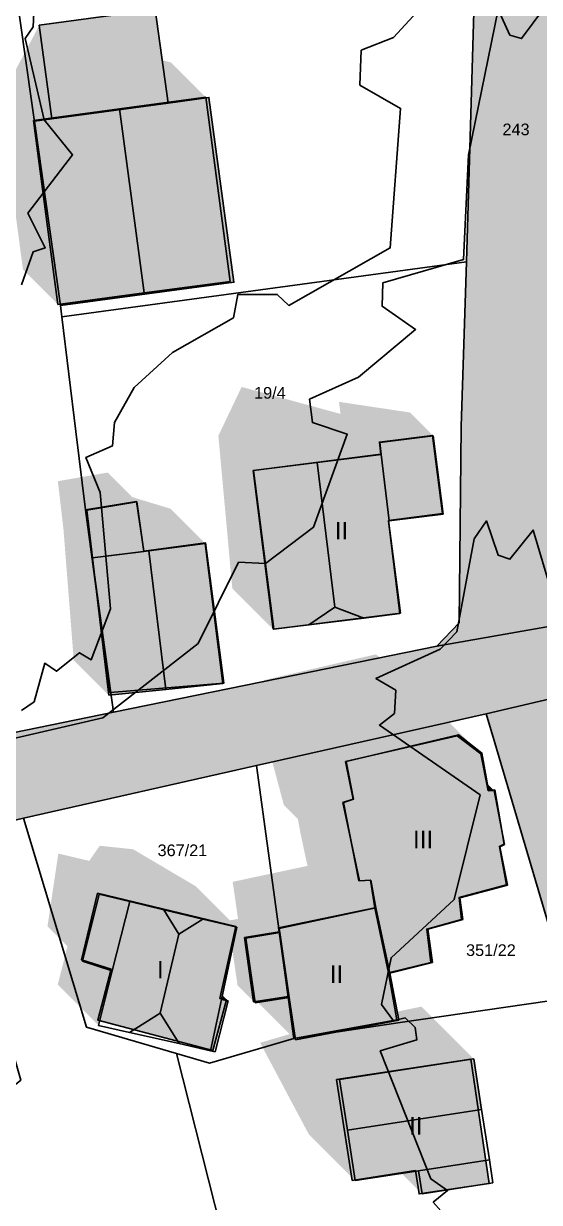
# Model space of a CAD drawing. Header units: millimetres. Extents: x 238 to 3518, y -74 to 2735.
# Drawn here: x 1926.7 to 1971, y 1554.2 to 1655.5 of the extents above; entities that cross this region are included whole.
import ezdxf
from ezdxf.enums import TextEntityAlignment as Align

# ---------------------------------------------------------------- set-up
doc = ezdxf.new("R2010")
doc.units = ezdxf.units.MM
for name, color, linetype in [('LP_Flurstueck_bez', 7, 'Continuous'), ('LP_Flurstuecke', 8, 'Continuous'), ('LP_Gebaeude_Dachaufsicht', 9, 'Continuous'), ('LP_Gebaeude_Dachschatten', 253, 'Continuous'), ('LP_Gebaeude_F', 254, 'Continuous'), ('LP_Gebaeude_Geschosszahl', 7, 'Continuous'), ('LP_Gebaeude_Schatten', 7, 'Continuous'), ('LP_Gebaeude_U', 7, 'Continuous'), ('LP_Topographie_Hoehenlinien', 8, 'Continuous'), ('LP_Verkehr_Strassen', 9, 'Continuous')]:
    doc.layers.add(name, color=color, linetype=linetype)
doc.styles.get("Standard").update_dxf_attribs({"font": 'arial.ttf'})

msp = doc.modelspace()

# ---------------------------------------------------------------- hatches: boundary and pattern name
at = {"layer": 'LP_Gebaeude_Dachschatten'}
for points in [[(1934.93, 1648.18), (1927.52, 1647.19), (1928.68, 1638.46), (1929.62, 1631.37), (1937.03, 1632.36)], [(1953.43, 1605.34), (1951.92, 1617.78), (1946.42, 1617.09), (1948.12, 1603.45), (1951.2, 1603.83)], [(1932.6, 1609.58), (1933.99, 1597.79), (1938.9, 1598.29), (1937.45, 1610.2)], [(1942.09, 1578.55), (1938.72, 1579.35), (1940.02, 1577.26)], [(1965.38, 1566.53), (1953.84, 1564.75), (1954.51, 1560.42), (1966.05, 1562.19)]]:
    msp.add_hatch(color=253, dxfattribs=at).paths.add_polyline_path(points)
at = {"layer": 'LP_Gebaeude_F'}
for points in [[(1928, 1655.36), (1929.1, 1647.31), (1939.09, 1648.68), (1937.99, 1656.72)], [(1927.6, 1647.11), (1929.85, 1631.27), (1944.76, 1633.28), (1942.61, 1649.16), (1939.09, 1648.68), (1929.1, 1647.31)], [(1946.45, 1617.11), (1948.19, 1603.45), (1959.07, 1604.84), (1958.05, 1612.8), (1962.69, 1613.4), (1961.83, 1620.12), (1957.26, 1619.54), (1957.4, 1618.51)], [(1932, 1613.72), (1934.12, 1598.01), (1943.9, 1598.83), (1942.32, 1610.87), (1937.02, 1610.18), (1936.37, 1614.44)], [(1954.17, 1588.56), (1955.5, 1581.85), (1956.49, 1581.89), (1956.88, 1579.52), (1958.04, 1573.92), (1961.69, 1574.83), (1961.33, 1577.69), (1964.32, 1578.51), (1964.11, 1580.4), (1968.2, 1581.48), (1967.58, 1584.79), (1968, 1585), (1967.18, 1589.65), (1966.65, 1589.63), (1966.07, 1592.81), (1964.06, 1594.37), (1954.4, 1592.08), (1955.03, 1588.84)], [(1931.66, 1575.05), (1934.19, 1574.25), (1933.05, 1569.86), (1942.94, 1567.26), (1944.12, 1571.6), (1943.54, 1571.73), (1944.93, 1577.9), (1933.03, 1580.77)], [(1948.6, 1577.8), (1948.65, 1577.46), (1949.41, 1571.9), (1949.91, 1568.28), (1958.77, 1569.88), (1958.04, 1573.92), (1956.88, 1579.52)], [(1945.68, 1576.97), (1946.44, 1571.44), (1949.41, 1571.9), (1948.65, 1577.46)], [(1953.57, 1564.77), (1954.93, 1556.09), (1960.36, 1556.94), (1960.67, 1554.93), (1966.71, 1555.84), (1965.12, 1566.51)]]:
    msp.add_hatch(color=254, dxfattribs=at).paths.add_polyline_path(points)
at = {"layer": 'LP_Gebaeude_Schatten'}
for points in [[(1927.93, 1655.18), (1939.34, 1652.17), (1942.34, 1649.17), (1934.93, 1648.18), (1927.52, 1647.19), (1928.68, 1638.46), (1929.62, 1631.37), (1926.62, 1634.37), (1925.68, 1641.46), (1925.02, 1649.69), (1927.93, 1655.18)], [(1959.9, 1622.08), (1961.9, 1620.08), (1957.29, 1619.5), (1957.42, 1618.46), (1951.92, 1617.78), (1946.42, 1617.09), (1948.12, 1603.45), (1944.62, 1606.95), (1943.42, 1620.09), (1945.42, 1624.28), (1953.92, 1621.96), (1953.79, 1623), (1959.9, 1622.08)], [(1930.1, 1612.08), (1929.62, 1616.18), (1933.91, 1616.92), (1936.02, 1614.81), (1939.29, 1613.82), (1942.29, 1610.82), (1937.02, 1610.15), (1936.41, 1614.42), (1932.12, 1613.68), (1932.6, 1609.58), (1933.99, 1597.79), (1930.99, 1600.79), (1930.1, 1612.08)], [(1945.11, 1578.56), (1944.7, 1581.41), (1944.65, 1581.75), (1951.08, 1583.12), (1950.46, 1586.02), (1950.26, 1587.13), (1949.05, 1588.34), (1947.13, 1595.56), (1948, 1595.84), (1947.34, 1599.08), (1956.96, 1601.3), (1958.97, 1599.75), (1965.97, 1592.75), (1963.96, 1594.3), (1954.34, 1592.08), (1955, 1588.84), (1954.13, 1588.56), (1955.55, 1581.84), (1956.53, 1581.88), (1956.96, 1579.52), (1948.65, 1577.75), (1948.7, 1577.41), (1945.77, 1576.91), (1946.57, 1571.35), (1945.07, 1572.85), (1944.61, 1576), (1945.01, 1577.85), (1935.82, 1580.05), (1933.16, 1580.68), (1931.73, 1574.94), (1934.3, 1574.09), (1933.11, 1569.41), (1929.61, 1572.91), (1930.45, 1576.22), (1928.73, 1577.94), (1929.66, 1584.18), (1932.32, 1583.55), (1933.22, 1584.85), (1936.09, 1584.55), (1941.51, 1581.35), (1944.42, 1578.44), (1945.11, 1578.56)], [(1966.6, 1589.58), (1966.47, 1590.25), (1967.13, 1589.6), (1966.6, 1589.58)], [(1943.68, 1571.63), (1943.76, 1572), (1944.26, 1571.51), (1943.68, 1571.63)], [(1965.38, 1566.53), (1953.84, 1564.75), (1955.18, 1556.08), (1951.18, 1560.08), (1947.01, 1567.92), (1949.54, 1568.66), (1946.81, 1571.39), (1949.51, 1571.82), (1950.04, 1568.16), (1958.94, 1569.87), (1958.8, 1570.6), (1960.88, 1571.03), (1965.38, 1566.53)], [(1960.62, 1556.92), (1960.93, 1554.94), (1959.17, 1556.69), (1960.62, 1556.92)]]:
    msp.add_hatch(color=7, dxfattribs=at).paths.add_polyline_path(points)
at = {"layer": 'LP_Verkehr_Strassen'}
for points in [[(1962.21, 1602), (1973.28, 1603.95), (1974.51, 1604.18), (1973.17, 1605.76), (1973.05, 1607.49), (1973.76, 1641.59), (1973.8, 1643.61), (1974.17, 1661.6), (1974.92, 1697.53), (1974.99, 1700.55), (1965.96, 1698.57), (1966.5, 1697.66), (1966.42, 1691.68), (1964.74, 1635.04), (1964.3, 1620.89), (1964.13, 1604)], [(1609.11, 1553.88), (1628.76, 1550.31), (1665.88, 1543.56), (1685.96, 1541.66), (1724.32, 1538.11), (1755.14, 1534.34), (1758.15, 1534.11), (1765.53, 1533.55), (1785.7, 1532.82), (1806.06, 1532.61), (1810.79, 1530.14), (1812.42, 1527.29), (1818.02, 1503.43), (1821.26, 1505.19), (1825.87, 1508.05), (1835.96, 1507.86), (1835.88, 1512.09), (1835.74, 1518.85), (1835.39, 1528.42), (1835.83, 1543.96), (1840.98, 1546.68), (1850.61, 1557.72), (1855.92, 1562.18), (1862.39, 1565.5), (1874.13, 1571.54), (1893.69, 1578.3), (1894.23, 1578.47), (1909.17, 1583.09), (1920.39, 1585.74), (1926.68, 1587.23), (1946.69, 1591.74), (1966.45, 1596.19), (1978.05, 1598.92), (1979.84, 1599.34), (1988.92, 1601.57), (1998.7, 1603.73), (2002.23, 1604.49), (2020.15, 1608.36), (2038.67, 1612.37), (2060.99, 1617.18), (2071.81, 1618.28), (2083.87, 1620.42), (2088.88, 1620.02), (2104.29, 1618.77), (2130.51, 1616.65), (2139.07, 1615.96), (2174.74, 1610.85), (2199.43, 1607.25), (2201.85, 1606.9), (2206.91, 1606.16), (2226.72, 1603.28), (2247.86, 1600.33), (2269, 1597.34), (2271.48, 1596.91), (2307.37, 1592.02), (2341.79, 1587.34), (2362.82, 1587.02), (2404.54, 1586.39), (2466.34, 1570.98), (2581.2, 1557.61), (2583.12, 1557.02), (2584.44, 1556.05), (2585.01, 1554.67), (2594.07, 1560.8), (2573.39, 1563.3), (2565.05, 1564.26), (2556.47, 1565.25), (2553, 1565.65), (2522.27, 1569.28), (2498.87, 1572.05), (2476.72, 1575.06), (2466.31, 1577.36), (2458.22, 1579.5), (2433.87, 1585.97), (2404.77, 1593.69), (2387.72, 1593.9), (2382.57, 1593.95), (2372.74, 1594.05), (2367.76, 1594.1), (2362.76, 1594.16), (2339.62, 1594.41), (2320.35, 1597.06), (2286.61, 1601.71), (2271.84, 1603.69), (2251.99, 1606.47), (2220.01, 1610.84), (2198.93, 1613.74), (2193.92, 1614.39), (2152.77, 1619.81), (2129.47, 1622.89), (2099.32, 1627.34), (2071.45, 1623.47), (2063.48, 1622.36), (2037.99, 1617.57), (2013.25, 1612.81), (1997.89, 1609.85), (1986.96, 1607.53), (1984.68, 1606.1), (1974.51, 1604.18), (1973.28, 1603.95), (1962.21, 1602), (1948.59, 1599.21), (1934.4, 1596.33), (1905.2, 1590.33), (1903.43, 1589.63), (1877.51, 1580.85), (1870.23, 1578.12), (1862.9, 1576.03), (1847.52, 1566.2), (1841.81, 1559.13), (1829.44, 1551.51), (1817.11, 1543.42), (1812.27, 1541.85), (1805.65, 1540.85), (1796.74, 1541.36), (1787.97, 1539.2), (1763.63, 1540.11), (1754.78, 1540.44), (1746.13, 1541.25), (1736.13, 1542.33), (1728.03, 1543.2), (1727.52, 1543.28), (1718.55, 1544.76), (1713.52, 1545.59), (1712.87, 1545.57), (1688.42, 1548.15), (1654.75, 1551.69), (1643.37, 1553.38), (1634.78, 1554.65), (1628, 1558.67), (1626.74, 1560.58), (1625.46, 1567.02), (1626.48, 1571.86), (1621.77, 1566.99), (1614.65, 1559.61)], [(1966.45, 1596.19), (1967.19, 1593.69), (1973.65, 1571.77), (1977.9, 1558.4), (1977.89, 1557.43), (1980.24, 1557.4), (1982.33, 1553.47), (1982.61, 1552.99), (1988.57, 1542.82), (1993.2, 1539.62), (2033.55, 1504.1), (2036.57, 1485.37), (2028.68, 1457.33), (2022.38, 1434.9), (2019.73, 1395.6), (2020.04, 1391.13), (2020.25, 1388.14), (2022.23, 1358.88), (2022.57, 1353.89), (2022.81, 1350.5), (2023.95, 1334.28), (2025.11, 1317.94), (2036.94, 1323.47), (2035.05, 1325.02), (2033.6, 1326.3), (2032.67, 1330.44), (2028.83, 1384.66), (2036.74, 1401.12), (2028.65, 1398.05), (2026.08, 1399.99), (2028.3, 1433.87), (2042.7, 1485.01), (2039.12, 1507.17), (1996.1, 1542.73), (1993.08, 1546.67), (1985.95, 1555.95), (1984.46, 1559.29), (1978.82, 1594.3), (1978.05, 1598.92)]]:
    msp.add_hatch(color=9, dxfattribs=at).paths.add_polyline_path(points)

# ---------------------------------------------------------------- linework, layer by layer
at = {"layer": 'LP_Flurstuecke', "color": 8}
for points in [[(1962.21, 1602), (1973.28, 1603.95), (1973.17, 1605.76), (1973.05, 1607.49), (1973.76, 1641.59), (1973.8, 1643.61), (1974.17, 1661.6), (1974.92, 1697.53), (1980.23, 1701.69), (1974.99, 1700.55), (1965.96, 1698.57), (1966.5, 1697.66), (1966.42, 1691.68), (1964.74, 1635.04), (1964.3, 1620.89), (1964.13, 1604)], [(1921.82, 1687.69), (1921.96, 1686.7), (1928.84, 1638.36), (1929.85, 1631.27), (1929.97, 1630.29), (1964.74, 1635.04), (1966.42, 1691.68), (1966.5, 1697.66), (1965.96, 1698.57), (1940.21, 1692.28)], [(1790.89, 1655.02), (1798.56, 1624.89), (1799.52, 1621.12), (1808.07, 1587.45), (1840.87, 1595.93), (1847.52, 1566.2), (1862.9, 1576.03), (1870.23, 1578.12), (1877.51, 1580.85), (1903.43, 1589.63), (1905.2, 1590.33), (1934.4, 1596.33), (1932, 1613.72), (1931.18, 1620.44), (1929.97, 1630.29), (1929.85, 1631.27), (1928.84, 1638.36), (1921.96, 1686.7), (1921.82, 1687.69)], [(1929.97, 1630.29), (1931.18, 1620.44), (1932, 1613.72), (1934.4, 1596.33), (1948.59, 1599.21), (1962.21, 1602), (1964.13, 1604), (1964.3, 1620.89), (1964.74, 1635.04)], [(1946.69, 1591.74), (1949.91, 1568.28), (1959.04, 1569.66), (1973.65, 1571.77), (1967.19, 1593.69), (1966.45, 1596.19)], [(1926.68, 1587.23), (1932.07, 1569.27), (1939.81, 1567), (1942.66, 1566.17), (1949.91, 1568.28), (1946.69, 1591.74)], [(1916.57, 1556.7), (1927.72, 1522.25), (1928.75, 1519.07), (1937.45, 1521.25), (1942.76, 1523.14), (1948.36, 1526.58), (1949.7, 1527.98), (1939.81, 1567), (1932.07, 1569.27), (1926.68, 1587.23), (1920.39, 1585.74), (1926.45, 1564.71)], [(1939.81, 1567), (1949.7, 1527.98), (1977.89, 1557.43), (1977.9, 1558.4), (1973.65, 1571.77), (1959.04, 1569.66), (1949.91, 1568.28), (1942.66, 1566.17)]]:
    msp.add_lwpolyline(points, close=True, dxfattribs=at)
for points in [[(2063.48, 1622.36), (2037.99, 1617.57), (2013.25, 1612.81), (1997.89, 1609.85), (1986.96, 1607.53), (1984.68, 1606.1), (1974.51, 1604.18), (1973.28, 1603.95), (1962.21, 1602), (1948.59, 1599.21), (1934.4, 1596.33), (1905.2, 1590.33)], [(1920.39, 1585.74), (1926.68, 1587.23), (1946.69, 1591.74), (1966.45, 1596.19), (1978.05, 1598.92), (1979.84, 1599.34), (1988.92, 1601.57), (1998.7, 1603.73), (2002.23, 1604.49), (2020.15, 1608.36), (2038.67, 1612.37), (2060.99, 1617.18)], [(2045.76, 1484.96), (2043.21, 1509.77), (2002.43, 1542.02), (1996.1, 1542.73), (1993.08, 1546.67), (1985.95, 1555.95), (1984.46, 1559.29), (1978.82, 1594.3), (1979.84, 1599.34), (1978.05, 1598.92), (1966.45, 1596.19), (1967.19, 1593.69), (1973.65, 1571.77), (1977.9, 1558.4), (1977.89, 1557.43), (1980.24, 1557.4), (1982.33, 1553.47), (1982.61, 1552.99), (1988.57, 1542.82), (1993.2, 1539.62), (2033.55, 1504.1), (2036.57, 1485.37)]]:
    msp.add_lwpolyline(points, dxfattribs=at)
at = {"layer": 'LP_Gebaeude_Dachaufsicht', "color": 9}
for p, q in [((1934.93, 1648.18, 84.59), (1942.34, 1649.17, 78.77)), ((1942.34, 1649.17, 78.77), (1944.44, 1633.35, 78.77)), ((1927.52, 1647.19, 78.77), (1934.93, 1648.18, 84.59)), ((1934.93, 1648.18, 84.59), (1937.03, 1632.36, 84.59)), ((1927.52, 1647.19, 78.77), (1928.68, 1638.46, 78.77)), ((1928.68, 1638.46, 78.77), (1929.62, 1631.37, 78.77)), ((1937.03, 1632.36, 84.59), (1944.44, 1633.35, 78.77)), ((1929.62, 1631.37, 78.77), (1937.03, 1632.36, 84.59)), ((1957.29, 1619.5, 78.01), (1961.9, 1620.08, 75.42)), ((1961.9, 1620.08, 75.42), (1962.74, 1613.35, 75.42)), ((1957.29, 1619.5, 78.01), (1957.42, 1618.46, 78.01)), ((1951.92, 1617.78, 82.52), (1957.42, 1618.46, 77.67)), ((1957.42, 1618.46, 77.67), (1958.09, 1612.77, 77.67)), ((1957.42, 1618.46, 78.01), (1958.09, 1612.77, 78.03)), ((1946.42, 1617.09, 77.67), (1951.92, 1617.78, 82.52)), ((1946.42, 1617.09, 77.67), (1948.12, 1603.45, 77.67)), ((1951.92, 1617.78, 82.52), (1953.43, 1605.34, 82.52)), ((1932.12, 1613.68, 77.41), (1936.41, 1614.42, 77.41)), ((1936.41, 1614.42, 77.41), (1937.02, 1610.15, 77.41)), ((1932.12, 1613.68, 77.41), (1932.6, 1609.58, 77.41)), ((1958.09, 1612.77, 78.03), (1962.74, 1613.35, 75.42)), ((1958.04, 1612.76, 77.71), (1958.09, 1612.77, 77.67)), ((1958.04, 1612.76, 77.71), (1959.03, 1604.8, 77.67)), ((1937.45, 1610.2, 82.5), (1942.29, 1610.82, 77.41)), ((1942.29, 1610.82, 77.41), (1943.81, 1598.78, 77.41)), ((1932.6, 1609.58, 77.41), (1937.45, 1610.2, 82.5)), ((1932.6, 1609.58, 77.41), (1937.02, 1610.15, 77.41)), ((1937.45, 1610.2, 82.5), (1938.9, 1598.29, 82.5)), ((1932.6, 1609.58, 77.41), (1933.99, 1597.79, 77.41)), ((1951.2, 1603.83, 80.41), (1953.43, 1605.34, 82.52)), ((1953.43, 1605.34, 82.52), (1955.92, 1604.42, 80.43)), ((1955.92, 1604.42, 80.43), (1959.03, 1604.8, 77.67)), ((1948.12, 1603.45, 77.67), (1951.2, 1603.83, 80.41)), ((1951.2, 1603.83, 80.41), (1955.92, 1604.42, 80.43)), ((1938.9, 1598.29, 82.5), (1943.81, 1598.78, 77.41)), ((1933.99, 1597.79, 77.41), (1938.9, 1598.29, 82.5)), ((1954.34, 1592.08, 81.88), (1963.96, 1594.3, 81.88)), ((1963.96, 1594.3, 81.88), (1965.97, 1592.75, 81.88)), ((1965.97, 1592.75, 81.88), (1966.6, 1589.58, 81.88)), ((1954.34, 1592.08, 81.88), (1955, 1588.84, 81.88)), ((1966.6, 1589.58, 81.88), (1967.13, 1589.6, 81.88)), ((1967.13, 1589.6, 81.88), (1968.03, 1584.95, 81.88)), ((1954.13, 1588.56, 81.88), (1955, 1588.84, 81.88)), ((1954.13, 1588.56, 81.88), (1955.55, 1581.84, 81.88)), ((1967.61, 1584.75, 81.88), (1968.03, 1584.95, 81.88)), ((1967.61, 1584.75, 81.88), (1968.29, 1581.46, 81.88)), ((1955.55, 1581.84, 81.88), (1956.53, 1581.88, 81.88)), ((1956.53, 1581.88, 81.88), (1956.96, 1579.52, 81.88)), ((1964.18, 1580.38, 81.88), (1968.29, 1581.46, 81.88)), ((1931.73, 1574.94, 77.14), (1933.16, 1580.68, 77.14)), ((1933.16, 1580.68, 77.14), (1935.82, 1580.05, 77.14)), ((1964.18, 1580.38, 81.88), (1964.43, 1578.5, 81.88)), ((1934.3, 1574.09, 77.14), (1935.82, 1580.05, 77.14)), ((1935.82, 1580.05, 77.14), (1938.72, 1579.35, 80.46)), ((1938.72, 1579.35, 80.46), (1940.02, 1577.26, 82.38)), ((1938.72, 1579.35, 80.46), (1942.09, 1578.55, 80.48)), ((1948.65, 1577.75, 78.15), (1956.96, 1579.52, 78.15)), ((1956.96, 1579.52, 78.15), (1958.15, 1573.9, 78.15)), ((1956.96, 1579.52, 81.88), (1958.15, 1573.9, 81.88)), ((1940.02, 1577.26, 82.38), (1942.09, 1578.55, 80.48)), ((1942.09, 1578.55, 80.48), (1945.01, 1577.85, 77.14)), ((1961.44, 1577.68, 81.88), (1964.43, 1578.5, 81.88)), ((1943.68, 1571.63, 77.14), (1945.01, 1577.85, 77.14)), ((1945.77, 1576.91, 74.26), (1948.7, 1577.41, 74.26)), ((1948.65, 1577.75, 78.15), (1948.7, 1577.41, 78.15)), ((1948.7, 1577.41, 74.26), (1949.51, 1571.82, 74.26)), ((1948.7, 1577.41, 78.15), (1949.51, 1571.82, 78.15)), ((1961.44, 1577.68, 81.88), (1961.84, 1574.83, 81.88)), ((1938.43, 1570.46, 82.38), (1940.02, 1577.26, 82.38)), ((1945.77, 1576.91, 74.26), (1946.57, 1571.35, 74.26)), ((1931.73, 1574.94, 77.14), (1934.3, 1574.09, 77.14)), ((1958.15, 1573.9, 81.88), (1961.84, 1574.83, 81.88)), ((1933.11, 1569.41, 77.14), (1934.3, 1574.09, 77.14)), ((1958.15, 1573.9, 78.15), (1958.94, 1569.87, 78.15)), ((1942.74, 1567.24, 77.14), (1943.68, 1571.63, 77.14)), ((1943.14, 1567.15, 77.14), (1944.26, 1571.51, 77.14)), ((1943.68, 1571.63, 77.14), (1944.26, 1571.51, 77.14)), ((1946.57, 1571.35, 74.26), (1949.51, 1571.82, 74.26)), ((1949.51, 1571.82, 78.15), (1950.04, 1568.16, 78.15)), ((1935.77, 1568.81, 80.03), (1938.43, 1570.46, 82.38)), ((1938.43, 1570.46, 82.38), (1940.05, 1567.85, 80.07)), ((1933.11, 1569.41, 77.14), (1935.77, 1568.81, 80.03)), ((1950.04, 1568.16, 78.15), (1958.94, 1569.87, 78.15)), ((1935.77, 1568.81, 80.03), (1940.05, 1567.85, 80.07)), ((1940.05, 1567.85, 80.07), (1942.74, 1567.24, 77.14)), ((1942.74, 1567.24, 77.14), (1943.14, 1567.15, 77.14)), ((1953.84, 1564.75, 78.22), (1965.38, 1566.53, 78.22)), ((1965.38, 1566.53, 78.22), (1966.05, 1562.19, 83)), ((1953.84, 1564.75, 78.22), (1954.51, 1560.42, 83)), ((1954.51, 1560.42, 83), (1966.05, 1562.19, 83)), ((1966.05, 1562.19, 83), (1966.72, 1557.85, 78.22)), ((1954.51, 1560.42, 83), (1955.18, 1556.08, 78.22)), ((1960.62, 1556.92, 78.22), (1966.72, 1557.85, 78.22)), ((1966.72, 1557.85, 78.22), (1967.02, 1555.87, 78.22)), ((1955.18, 1556.08, 78.22), (1960.62, 1556.92, 78.22)), ((1960.62, 1556.92, 78.22), (1960.93, 1554.94, 78.22)), ((1960.93, 1554.94, 78.22), (1967.02, 1555.87, 78.22))]:
    msp.add_line(p, q, dxfattribs=at)
at = {"layer": 'LP_Gebaeude_U', "color": 7}
for points in [[(1928, 1655.36), (1929.1, 1647.31), (1939.09, 1648.68), (1937.99, 1656.72)], [(1927.6, 1647.11), (1929.85, 1631.27), (1944.76, 1633.28), (1942.61, 1649.16), (1939.09, 1648.68), (1929.1, 1647.31)], [(1946.45, 1617.11), (1948.19, 1603.45), (1959.07, 1604.84), (1958.05, 1612.8), (1962.69, 1613.4), (1961.83, 1620.12), (1957.26, 1619.54), (1957.4, 1618.51)], [(1932, 1613.72), (1934.12, 1598.01), (1943.9, 1598.83), (1942.32, 1610.87), (1937.02, 1610.18), (1936.37, 1614.44)], [(1954.17, 1588.56), (1955.5, 1581.85), (1956.49, 1581.89), (1956.88, 1579.52), (1958.04, 1573.92), (1961.69, 1574.83), (1961.33, 1577.69), (1964.32, 1578.51), (1964.11, 1580.4), (1968.2, 1581.48), (1967.58, 1584.79), (1968, 1585), (1967.18, 1589.65), (1966.65, 1589.63), (1966.07, 1592.81), (1964.06, 1594.37), (1954.4, 1592.08), (1955.03, 1588.84)], [(1931.66, 1575.05), (1934.19, 1574.25), (1933.05, 1569.86), (1942.94, 1567.26), (1944.12, 1571.6), (1943.54, 1571.73), (1944.93, 1577.9), (1933.03, 1580.77)], [(1948.6, 1577.8), (1948.65, 1577.46), (1949.41, 1571.9), (1949.91, 1568.28), (1958.77, 1569.88), (1958.04, 1573.92), (1956.88, 1579.52)], [(1945.68, 1576.97), (1946.44, 1571.44), (1949.41, 1571.9), (1948.65, 1577.46)], [(1953.57, 1564.77), (1954.93, 1556.09), (1960.36, 1556.94), (1960.67, 1554.93), (1966.71, 1555.84), (1965.12, 1566.51)]]:
    msp.add_lwpolyline(points, close=True, dxfattribs=at)
at = {"layer": 'LP_Topographie_Hoehenlinien', "color": 8}
for points in [[(1927.79, 1661.22), (1927.49, 1655.22), (1926.81, 1654.22), (1928.44, 1647.22), (1930.89, 1644.22), (1927.03, 1639.22), (1928.53, 1636.22), (1927.49, 1635.89), (1926.49, 1633.05)], [(1971.48, 1656.92), (1969.48, 1654.21), (1968.48, 1654.52), (1967.48, 1656.71), (1964.91, 1644.22), (1964.5, 1635.22), (1957.57, 1633.22), (1957.5, 1631.22), (1960.37, 1629.22), (1955.48, 1625.13), (1951.26, 1623.22), (1951.5, 1621.22), (1954.5, 1620.22), (1951.61, 1612.22), (1947.48, 1609.1), (1945.16, 1609.22), (1941.67, 1602.22), (1933.49, 1595.83), (1920.49, 1592.85)], [(1961.16, 1657.22), (1958.48, 1654.31), (1955.71, 1653.22), (1955.59, 1650.22), (1959.09, 1648.22), (1958.2, 1636.22), (1949.48, 1631.28), (1948.48, 1632.23), (1945.08, 1632.22), (1944.73, 1630.22), (1939.48, 1627.23), (1936.19, 1624.22), (1934.5, 1621.22), (1934.32, 1619.22), (1932.04, 1618.22), (1933.27, 1615.22), (1934.15, 1605.22), (1932.49, 1600.83), (1931.49, 1601.44), (1929.49, 1599.84), (1928.49, 1600.54), (1927.59, 1597.22), (1926.49, 1596.46)], [(1972.48, 1605.25), (1970.48, 1611.98), (1968.48, 1609.47), (1967.48, 1609.82), (1966.48, 1612.76), (1965.4, 1611.22), (1963.92, 1603.22), (1962.48, 1601.74), (1956.97, 1599.22), (1958.69, 1598.22), (1958.56, 1596.22), (1957.27, 1595.22), (1965.92, 1589.22), (1963.7, 1580.22), (1958.27, 1575.22), (1957.44, 1571.22), (1958.48, 1569.8), (1959.48, 1570.06), (1960.33, 1569.22), (1960.48, 1568.16), (1957.34, 1567.22), (1961.69, 1556.22), (1963.13, 1555.22), (1961.9, 1554.22), (1962.78, 1553.22)]]:
    msp.add_lwpolyline(points, dxfattribs=at)

# ---------------------------------------------------------------- texts
at = {"layer": 'LP_Flurstueck_bez', "color": 7}
for s, p in [('243', (1969.01, 1646.41)), ('19/4', (1947.85, 1623.77)), ('367/21', (1940.33, 1584.46)), ('351/22', (1966.85, 1575.88))]:
    msp.add_text(s, height=1, dxfattribs=at).set_placement(p, align=Align.MIDDLE_CENTER)
at = {"layer": 'LP_Gebaeude_Geschosszahl', "color": 7}
for s, p in [('II', (1954, 1611.92)), ('III', (1961.02, 1585.39)), ('I', (1938.43, 1574.2)), ('II', (1953.58, 1573.82)), ('II', (1960.39, 1560.78))]:
    msp.add_text(s, height=1.5, dxfattribs=at).set_placement(p, align=Align.MIDDLE_CENTER)

doc.saveas('drawing.dxf')
